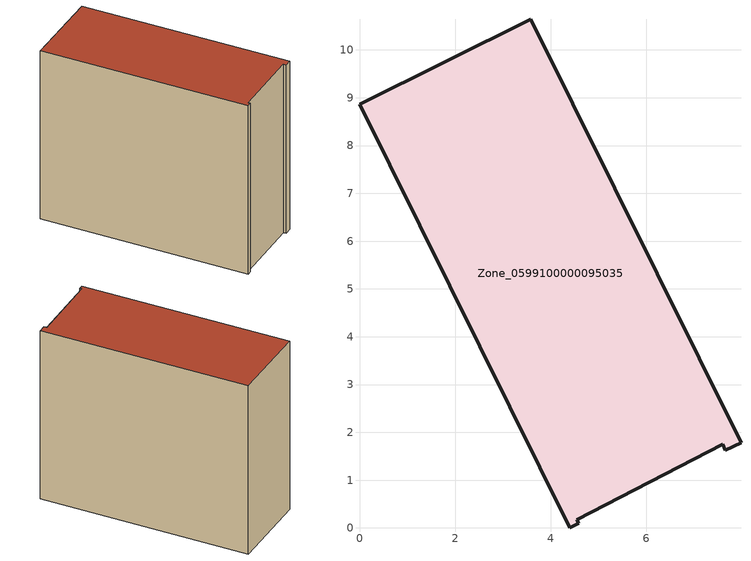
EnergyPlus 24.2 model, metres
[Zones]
Zone_0599100000095035
 floor ground (C_G): 7.65,1.62 7.59,1.75 4.55,0.18 4.59,0.1 4.4,0 0,8.87 3.58,10.64 7.98,1.78 z0
 wall outside (C_F): 4.55,0.18 7.59,1.75 7.65,1.62 7.98,1.78 3.58,10.64 0,8.87 4.4,0 4.59,0.1 4.55,0.18 z0:8.45
 roof outside (C_R): 7.59,1.75 7.65,1.62 7.98,1.78 3.58,10.64 0,8.87 4.4,0 4.59,0.1 4.55,0.18 z8.45
[BUILDING]
Pand.0599100000095035: North Axis=0; Terrain=City; Loads Convergence Tolerance Value=0.04; Temperature Convergence Tolerance Value=0.4; Solar Distribution=FullExterior; Maximum Number of Warmup Days=25; Minimum Number of Warmup Days=1
[Site:Location]
Rotterdam.The.Hague.AP_ZH_NLD Design_Conditions: Latitude=51.96; Longitude=4.45; Time Zone=1; Elevation=-4.5
[SITE:GROUNDTEMPERATURE:BUILDINGSURFACE]
18, 18, 18, 18, 18, 18, 18, 18, 18, 18, 18, 18
[MATERIAL] Thermal Absorptance=0.9; Solar Absorptance=0.7; Visible Absorptance=0.7
Name | Roughness | Thickness | Conductivity | Density | Specific Heat
G.TI.1992-2005 | MediumSmooth | 0.15 | 0.06 | 540 | 1210
F.TI.1992-2005 | Rough | 0.3 | 0.12 | 1920 | 840
R.TI.1992-2005 | MediumRough | 0.2 | 0.08 | 1500 | 1000
[CONSTRUCTION]
C_G: G.TI.1992-2005
C_F: F.TI.1992-2005
C_R: R.TI.1992-2005
[ZONE]
Zone_0599100000095035: Type=1; Multiplier=1; Ceiling Height=Autocalculate; Volume=Autocalculate; Floor Area=autocalculate; Part of Total Floor Area=Yes
[ZONEINFILTRATION:DESIGNFLOWRATE]
Infil_Zone_0599100000095035: Zone or ZoneList or Space or SpaceList=Zone_0599100000095035; Schedule=AlwaysOn; Design Flow Rate Calculation Method=Flow/Area; Flow Rate per Floor Area=0.0015; Constant Term Coefficient=1; Temperature Term Coefficient=0; Velocity Term Coefficient=0; Velocity Squared Term Coefficient=0
[HVACTEMPLATE:ZONE:IDEALLOADSAIRSYSTEM]
Zone_0599100000095035: Maximum Heating Supply Air Temperature=50; Minimum Cooling Supply Air Temperature=13; Maximum Heating Supply Air Humidity Ratio=0.0156; Minimum Cooling Supply Air Humidity Ratio=0.0077; Heating Limit=NoLimit; Cooling Limit=NoLimit; Dehumidification Control Type=ConstantSensibleHeatRatio; Cooling Sensible Heat Ratio=0.7; Dehumidification Setpoint=60; Humidification Control Type=None; Humidification Setpoint=30; Outdoor Air Method=None; Outdoor Air Flow Rate per Person=0.00944; Outdoor Air Flow Rate per Zone Floor Area=0; Outdoor Air Flow Rate per Zone=0; Demand Controlled Ventilation Type=None; Outdoor Air Economizer Type=NoEconomizer; Heat Recovery Type=None; Sensible Heat Recovery Effectiveness=0.7; Latent Heat Recovery Effectiveness=0.65
[ZONECONTROL:THERMOSTAT]
ThermostatControl_Zone_0599100000095035: Zone or ZoneList=Zone_0599100000095035; Control Type Schedule=DualSetpointControlType; Control 1=Thermostat_Zone_0599100000095035; Temperature Difference Between Cutout And Setpoint=0
[THERMOSTATSETPOINT:DUALSETPOINT]
Thermostat_Zone_0599100000095035: Heating Setpoint Temperature Schedule=HeatingSetpoint_Zone_0599100000095035; Cooling Setpoint Temperature Schedule=CoolingSetpoint_Zone_0599100000095035
[SCHEDULE:COMPACT]
HeatingSetpoint_Zone_0599100000095035: Through: 12/31, For: AllDays, Until: 24:00, 21
CoolingSetpoint_Zone_0599100000095035: Through: 12/31, For: AllDays, Until: 24:00, 24
DualSetpointControlType: Through: 12/31, For: AllDays, Until: 24:00, 4
AlwaysOn: Through: 12/31, For: AllDays, Until: 24:00, 1
